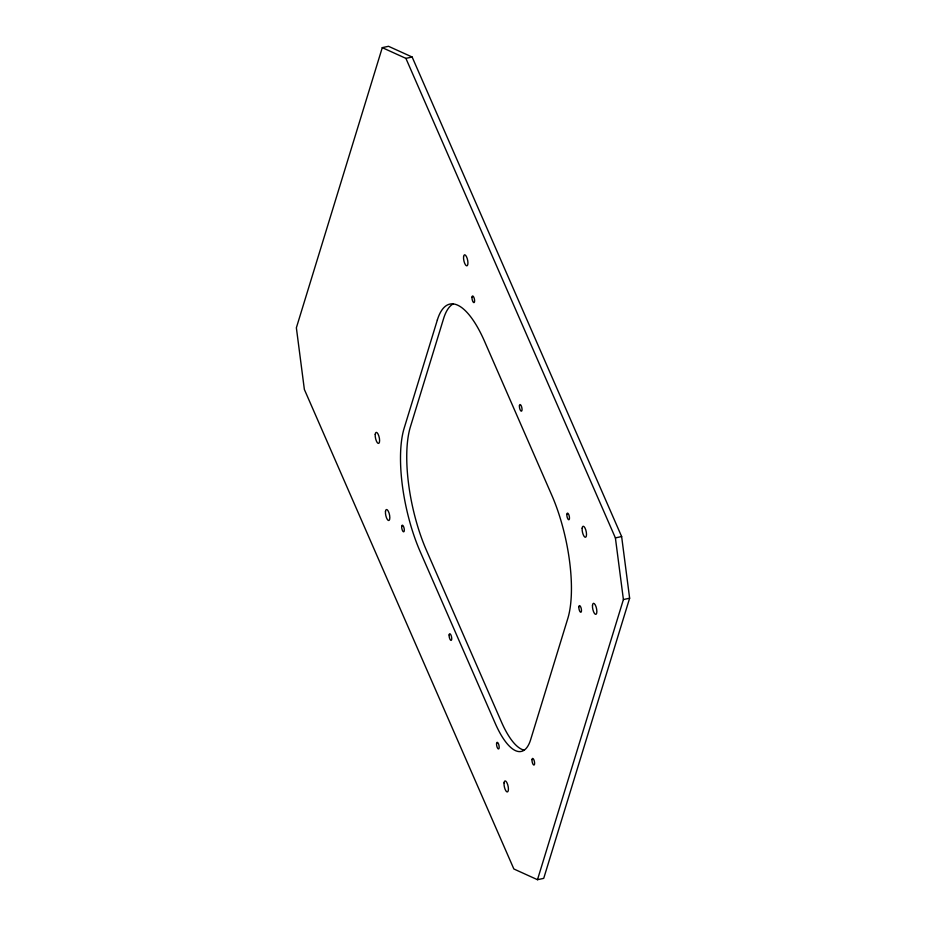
<?xml version="1.0" encoding="UTF-8"?>
<svg xmlns="http://www.w3.org/2000/svg" width="926" height="926" viewBox="0 0 926 926"><rect width="100%" height="100%" fill="white"/><g stroke="black" fill="none" stroke-linecap="round" stroke-linejoin="round"><path stroke-width="1.39" d="M382.276 47.643L296.366 327.792L304.365 389.452L513.861 868.982L537.485 879.7L543.724 878.357L629.634 598.208L621.635 536.548L412.139 57.018L388.515 46.3L382.276 47.643L405.901 58.373L412.139 57.018M537.485 879.7L623.406 599.55L615.396 537.902L405.901 58.373M615.396 537.902L621.635 536.548M623.406 599.55L629.634 598.208M453.15 303.89A90.308 30.35 77.8 0 0 443.577 318.637L410.392 426.874A90.308 30.35 77.8 0 0 426.388 550.194L501.498 722.095A67.737 22.768 77.8 0 0 524.266 750.118M437.35 319.979L404.153 428.217A90.308 30.35 77.8 0 0 420.149 551.537L495.26 723.438A67.737 22.768 77.8 0 0 530.691 739.527L567.788 618.556A90.308 30.35 77.8 0 0 551.792 495.236L484.587 341.428A90.308 30.35 77.8 0 0 437.35 319.979M566.862 514.324A3.391 1.134 77.8 0 0 568.576 519.717A3.391 1.134 77.8 0 0 569.027 515.307A3.391 1.134 77.8 0 0 566.862 514.324M496.567 743.532A3.391 1.134 77.8 0 0 498.292 748.926A3.391 1.134 77.8 0 0 498.732 744.516A3.391 1.134 77.8 0 0 496.567 743.532M449.133 634.958A3.391 1.134 77.8 0 0 450.858 640.352A3.391 1.134 77.8 0 0 451.298 635.942A3.391 1.134 77.8 0 0 449.133 634.958M531.999 759.621A3.391 1.134 77.8 0 0 533.723 765.015A3.391 1.134 77.8 0 0 534.163 760.605A3.391 1.134 77.8 0 0 531.999 759.621M401.699 526.385A3.391 1.134 77.8 0 0 403.423 531.79A3.391 1.134 77.8 0 0 403.863 527.369A3.391 1.134 77.8 0 0 401.699 526.385M578.866 606.808A3.391 1.134 77.8 0 0 580.579 612.213A3.391 1.134 77.8 0 0 581.03 607.792A3.391 1.134 77.8 0 0 578.866 606.808M519.428 405.75A3.391 1.134 77.8 0 0 521.141 411.144A3.391 1.134 77.8 0 0 521.593 406.734A3.391 1.134 77.8 0 0 519.428 405.75M471.994 297.177A3.391 1.134 77.8 0 0 473.707 302.582A3.391 1.134 77.8 0 0 474.158 298.16A3.391 1.134 77.8 0 0 471.994 297.177M582.153 528.225A5.649 1.898 77.8 0 0 585.024 537.219A5.649 1.898 77.8 0 0 585.764 529.857A5.649 1.898 77.8 0 0 582.153 528.225M463.567 256.791A5.649 1.898 77.8 0 0 466.438 265.785A5.649 1.898 77.8 0 0 467.19 258.435A5.649 1.898 77.8 0 0 463.567 256.791M504.045 782.898A5.649 1.898 77.8 0 0 506.916 791.892A5.649 1.898 77.8 0 0 507.668 784.542A5.649 1.898 77.8 0 0 504.045 782.898M385.471 511.465A5.649 1.898 77.8 0 0 388.33 520.458A5.649 1.898 77.8 0 0 389.082 513.108A5.649 1.898 77.8 0 0 385.471 511.465M375.227 434.363A5.649 1.898 77.8 0 0 378.097 443.369A5.649 1.898 77.8 0 0 378.85 436.007A5.649 1.898 77.8 0 0 375.227 434.363M592.49 605.303A5.649 1.898 77.8 0 0 595.36 614.297A5.649 1.898 77.8 0 0 596.112 606.947A5.649 1.898 77.8 0 0 592.49 605.303"/></g></svg>
